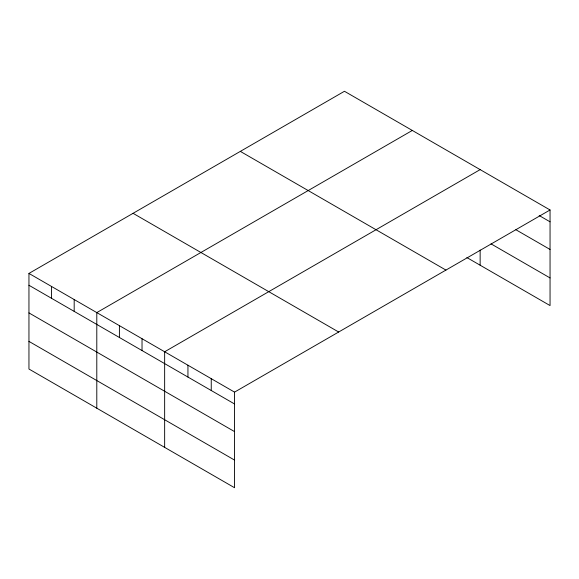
<?xml version="1.0" encoding="UTF-8"?>
<svg xmlns="http://www.w3.org/2000/svg" width="579" height="579" viewBox="0 0 579 579"><rect width="100%" height="100%" fill="white"/><g stroke="black" fill="none" stroke-linecap="round" stroke-linejoin="round"><path stroke-width="0.87" d="M28.95 273.426L234.546 392.128L234.546 487.728L28.95 369.026L28.95 273.426L344.454 91.272L550.05 209.974L550.05 305.574L466.891 257.561M412.299 130.449L96.794 312.602L96.794 408.195M480.143 169.618L164.646 351.771L164.646 447.364M234.546 392.128L550.05 209.974M539.179 215.533L550.05 221.815M515.875 229.725L550.05 249.455M491.021 243.853L550.05 277.934M240.336 151.387L445.931 270.089M133.069 213.318L338.664 332.02M28.95 285.266L234.546 403.968M28.95 312.906L234.546 431.608M28.95 341.386L234.546 460.081M480.143 250.056L480.143 265.211M211.248 378.673L211.248 390.514M187.943 365.226L187.943 377.059M142.029 338.715L142.029 350.548M119.412 325.659L119.412 337.492M74.184 299.546L74.184 311.379M51.567 286.482L51.567 298.323"/></g></svg>
